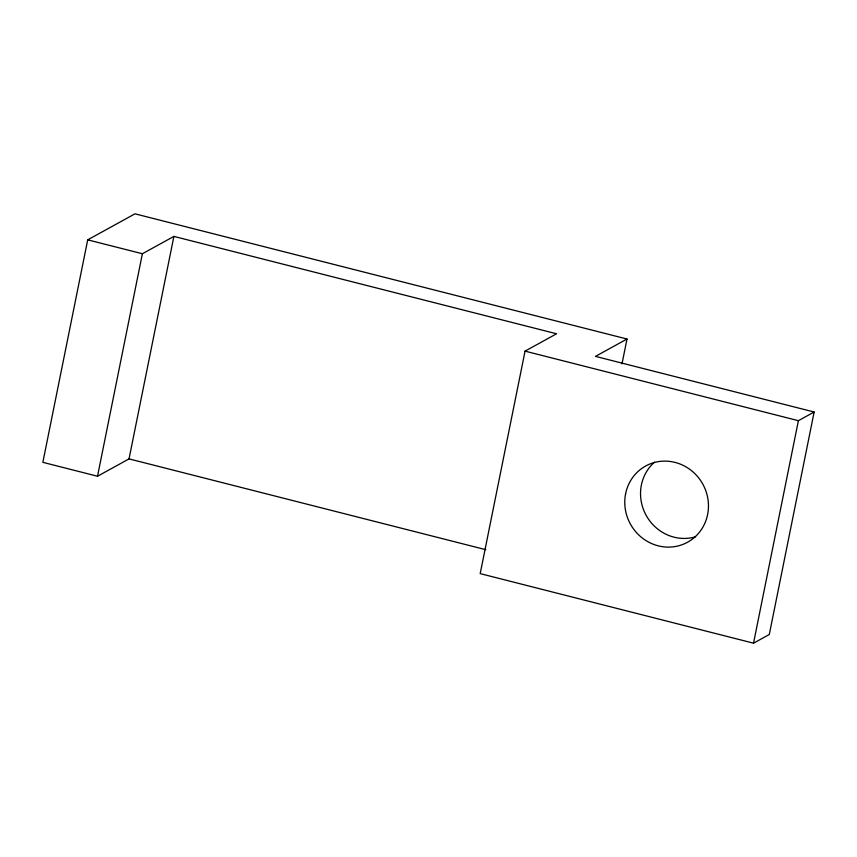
<?xml version="1.0" encoding="UTF-8"?>
<svg xmlns="http://www.w3.org/2000/svg" width="857" height="857" viewBox="0 0 857 857"><rect width="100%" height="100%" fill="white"/><g stroke="black" fill="none" stroke-linecap="round" stroke-linejoin="round"><path stroke-width="1.29" d="M621.989 363.893L627.003 339.018L134.988 213.822L87.714 239.842L42.85 462.33L97.516 476.246L129.032 458.891L485.769 549.68M97.516 476.246L142.38 253.747L173.896 236.403L556.568 333.78L525.052 351.134L480.188 573.622L753.528 643.178L769.286 634.512L814.15 412.013L595.476 356.373L627.003 339.018M129.032 458.891L173.896 236.403M753.528 643.178L798.392 420.691L814.15 412.013M87.714 239.842L142.38 253.747M525.052 351.134L798.392 420.691M695.595 536.782A43.493 41.35 61.2 0 1 646.167 515.378A43.493 41.35 61.2 0 1 654.512 462.159M625.621 493.675A43.493 41.35 61.2 0 0 679.837 545.459A43.493 41.35 61.2 0 0 694.406 473.203A43.493 41.35 61.2 0 0 625.621 493.675"/></g></svg>
